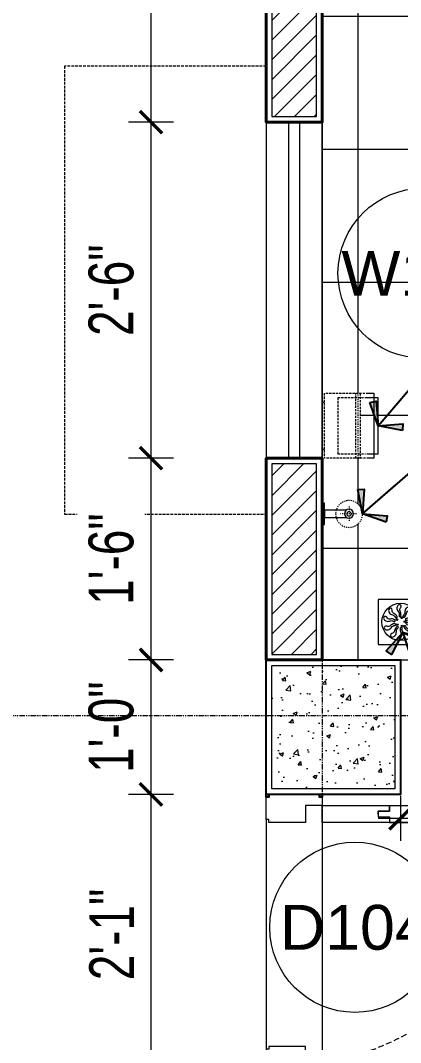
# Model space of a CAD drawing. Header units: inches. Extents: x 985 to 11353, y 526 to 2181.
# Drawn here: x 8367.6 to 8401.6, y 1572.1 to 1663.4 of the extents above; entities that cross this region are included whole.
import ezdxf
from ezdxf.enums import TextEntityAlignment as Align

# ---------------------------------------------------------------- set-up
doc = ezdxf.new("R2010")
doc.units = ezdxf.units.IN
doc.header["$MEASUREMENT"] = 0
for name, pattern in [('CENTER', [2, 1.25, -0.25, 0.25, -0.25]), ('DASH', [0.35, 0.25, -0.1]), ('DASHED', [0.75, 0.5, -0.25]), ('PHANTOMX2', [5, 2.5, -0.5, 0.5, -0.5, 0.5, -0.5])]:
    doc.linetypes.add(name, pattern=pattern)
for name, color, linetype, lineweight in [('COLUMN', 1, 'Continuous', 25), ('Dimension', 22, 'Continuous', 13), ('DOOR', 115, 'Continuous', 15), ('FLOOR TILE', 40, 'Continuous', 15), ('Glass', 5, 'Continuous', 9), ('grid', 9, 'Continuous', 13), ('HACTH', 8, 'Continuous', 9), ('I-DOOR-IDEN-N', 7, 'Continuous', 15), ('I-FURN-CODE', 171, 'Continuous', 15), ('I-WC----N', 7, 'Continuous', 15), ('Plaster Line', 5, 'Continuous', 15), ('Sunshed', 5, 'Continuous', 15), ('wall 05', 3, 'Continuous', 40), ('WINDOW', 140, 'Continuous', 9)]:
    doc.layers.add(name, color=color, linetype=linetype, lineweight=lineweight)
doc.styles.add('Arial', font='arial.ttf')
doc.styles.add('Swiss721', font='swisscl.ttf')
doc.dimstyles.new('DIM08', dxfattribs={"dimtxt": 8, "dimasz": 4, "dimexe": 4, "dimexo": 0, "dimgap": 3, "dimtad": 1, "dimdec": 1, "dimzin": 3, "dimdsep": 46, "dimlunit": 4, "dimtxsty": 'Swiss721', "dimblk": 'ARCHTICK', "dimcen": 0, "dimdle": 4, "dimclrd": 256, "dimclre": 256, "dimclrt": 256, "dimadec": 0, "dimazin": 0, "dimtfac": 1, "dimtdec": 1, "dimtofl": 0, "dimtmove": 0, "dimatfit": 3, "dimldrblk": 'ARCHTICK', "dimfxl": 4, "dimfxlon": 1, "dimtfill": 1, "dimtolj": 1, "dimtzin": 0, "dimlwd": 9, "dimlwe": 9, "dimarcsym": 0})
doc.dimstyles.new('F50', dxfattribs={"dimscale": 50, "dimtxt": 1.6, "dimasz": 1, "dimexe": 1.5, "dimexo": 1, "dimgap": 0.5, "dimtad": 1, "dimdec": 0, "dimzin": 12, "dimdsep": 46, "dimtxsty": 'Arial', "dimblk1": 'ARCHTICK', "dimblk2": 'ARCHTICK', "dimsah": 1, "dimcen": 0, "dimdle": 1.5, "dimclrd": 9, "dimclre": 9, "dimclrt": 2, "dimadec": 0, "dimazin": 3, "dimtfac": 1, "dimtdec": 0, "dimtix": 1, "dimtmove": 2, "dimatfit": 3, "dimldrblk": 'ArrowNote', "dimfxl": 1, "dimtolj": 1, "dimtzin": 0, "dimarcsym": 0})

# ---------------------------------------------------------------- blocks, each defined once
blk = doc.blocks.new('C 12X12')
at = {"layer": 'HACTH'}
h = blk.add_hatch(dxfattribs=at)
h.set_pattern_fill('AR-CONC', color=256, scale=0.5, style=0)
h.set_pattern_definition([(50, (0, 0), (3.586300913003767, -0.3137606749129755), [0.375, -4.125]), (355, (0, 0), (-0.693756668065, 3.760960668500059), [0.3, -3.3]), (100.4514, (0.2988584, -0.0261467), (2.892546908570108, 3.447197710304768), [0.31870095, -3.50571056]), (46.18420000000001, (0, 1), (5.336205243128222, -0.8275950716450904), [0.5625, -6.1875]), (96.6356, (0.444683725, 0.931033465), (4.673313527743517, 4.870589354502209), [0.47805144, -5.258565]), (351.1842, (0, 1), (4.673309725668136, 4.870593004626623), [0.45, -4.95]), (21, (0.5, 0.75), (2.984535260592308, -2.013094453326694), [0.375, -4.125]), (326.0000000000001, (0.5, 0.75), (1.216576659607909, 3.625750225234265), [0.3, -3.3]), (71.4514, (0.748711165, 0.58224197), (4.20111314290745, 1.612652483549762), [0.31870095, -3.50571056]), (37.50000000000001, (0, 0), (0.06079927658645334, 1.664469269156557), [0, -3.26, 0, -3.35, 0, -3.3125]), (7.499999999999999, (0, 0), (1.315347687210743, 1.972058559411801), [0, -1.91, 0, -3.185, 0, -1.2625]), (327.5, (-1.115, 0), (2.669112180862045, -0.112774358671899), [0, -1.25, 0, -3.9, 0, -5.175]), (317.5, (-1.615, 0), (2.915930846711931, 0.5005249116615882), [0, -1.625, 0, -2.59, 0, -3.675])])
h.paths.add_polyline_path([(88278.99999999999, -6819.5), (88278.99999999999, -6808.5), (88267.99999999999, -6808.5), (88267.99999999999, -6819.5)])
at = {"layer": 'COLUMN'}
blk.add_lwpolyline([(88267.49999999999, -6808), (88279.49999999999, -6808), (88279.49999999999, -6820), (88267.49999999999, -6820)], close=True, dxfattribs=at)
at = {"layer": 'Plaster Line'}
blk.add_lwpolyline([(88267.99999999999, -6808.5), (88278.99999999999, -6808.5), (88278.99999999999, -6819.5), (88267.99999999999, -6819.5)], close=True, dxfattribs=at)
blk = doc.blocks.new('A$C755F672F')
at = {"layer": 'Defpoints'}
for points in [[(0.25, 0), (0.25, -0.25), (0, -0.25), (0, 0)], [(5, 0), (5, -0.25), (4.75, -0.25), (4.75, 0)], [(0.25, -24.75), (0.25, -25), (0, -25), (0, -24.75)], [(5, -24.75), (5, -25), (4.75, -25), (4.75, -24.75)]]:
    blk.add_lwpolyline(points, close=True, dxfattribs=at)
at = {"layer": 'DOOR'}
for points in [[(5, -1), (3.5, -1), (3.5, -2.5), (0.25, -2.5), (0.25, -2.25), (0, -2.25), (0, -0.25), (0.25, -0.25), (0.25, 0), (4.75, 0), (4.75, -0.25), (5, -0.2499999999708962), (5, -1)], [(10, -1.749999999970896), (10, -1.999999999970896), (11, -1.999999999970896), (11, -2.499999999970896), (5, -2.499999999970896), (5, -1), (11, -0.9999999999708962), (11, -1.499999999970896), (10, -1.499999999970896), (10, -1.749999999970896), (10, -1.499999999970896), (11, -1.499999999970896), (11, -1), (19, -1), (19, -1.499999999970896), (20, -1.499999999970896), (20, -1.999999999970896), (19, -1.999999999970896), (19, -2.499999999970896), (11, -2.499999999970896), (25, -2.500000000174623), (25, -1), (19, -0.9999999999708962)], [(5, -24), (3.5, -24), (3.5, -22.5), (0.25, -22.5), (0.25, -22.75), (0, -22.75), (0, -24.75), (0.25, -24.75), (0.25, -25), (4.75, -25), (4.75, -24.75), (5, -24.7500000000291), (5, -24)]]:
    blk.add_lwpolyline(points, dxfattribs=at)
at = {"layer": 'DOOR', "linetype": 'DASHED', "lineweight": 0}
blk.add_arc((1.007956088200444, -0.2341451982792933), 24.09880223271724, 279.5351827737238, 354.604878532833, dxfattribs=at)
at = {"layer": 'HACTH', "lineweight": 0, "ltscale": 10}
for p, q in [((5.000000000029104, -1.5), (5, -24)), ((2.91038304567337e-11, -2.25), (0, -22.75))]:
    blk.add_line(p, q, dxfattribs=at)
blk = doc.blocks.new('h')
at = {"layer": 'I-WC----N', "color": 252, "linetype": 'CENTER', "ltscale": 0.2}
for p, q in [((544297.3725312217, -25836.7882816003), (544297.3725312217, -25800.90632244026)), ((544280.5394874534, -25819.8480072173), (544314.2055749901, -25819.8480072173))]:
    blk.add_line(p, q, dxfattribs=at)
at = {"layer": 'I-WC----N'}
blk.add_lwpolyline([(544273.0331409274, -25759.8480072173), (544321.0331409274, -25759.8480072173), (544321.0331409274, -25764.8480072173), (544273.0331409274, -25764.8480072173)], close=True, dxfattribs=at)
blk.add_lwpolyline([(544289.0331409274, -25813.8480072173), (544289.0331409274, -25764.8480072173), (544305.0331409274, -25764.8480072173), (544305.0331409274, -25813.8480072173)], dxfattribs=at)
at = {"layer": 'I-WC----N', "linetype": 'DASH', "ltscale": 5}
blk.add_circle((544297.3725312217, -25819.8480072173), 30, dxfattribs=at)
at = {"layer": 'I-WC----N'}
for centre, radius in [((544297.0331409274, -25819.8480072173), 10), ((544297.3725312217, -25819.8480072173), 5)]:
    blk.add_circle(centre, radius, dxfattribs=at)
blk = doc.blocks.new('typical king$0$5767 PAPER HOLDER')
at = {"color": 0, "linetype": 'CENTER', "lineweight": -2, "ltscale": 0.5}
blk.add_line((80, 97.5), (80, -92.5), dxfattribs=at)
at = {"color": 0, "linetype": 'DASHED', "lineweight": -2, "ltscale": 10, "flags": 128}
for points in [[(96.99689220590517, 72.5), (5, 72.5), (5, -72.5), (99.99999999254942, -72.5)], [(5, 52.5), (0, 52.5), (0, -52.5), (5, -52.5)]]:
    blk.add_lwpolyline(points, dxfattribs=at)
at = {"color": 0, "linetype": 'DASHED', "lineweight": -2, "ltscale": 10}
blk.add_lwpolyline([(75, -72.5), (85, -72.5), (85, 72.5), (75, 72.5)], close=True, dxfattribs=at)
at = {"color": 0, "linetype": 'ByBlock', "lineweight": -2, "flags": 128}
blk.add_lwpolyline([(99.99999999254942, -72.5), (115, -72.5), (115, 72.5), (99.99999998987187, 72.5)], dxfattribs=at)
at = {"color": 0, "linetype": 'DASHED', "lineweight": -2, "ltscale": 10}
blk.add_lwpolyline([(99.999999992433, -62.5), (35, -62.5), (35, 62.5), (96.99689220590517, 62.5)], dxfattribs=at)
at = {"color": 0, "linetype": 'ByBlock', "lineweight": -2}
blk.add_lwpolyline([(99.99999999138527, 62.5), (125, 62.5), (125, -62.5), (99.999999992433, -62.5)], dxfattribs=at)
blk = doc.blocks.new('floor drain 01')
at = {"color": 0}
blk.add_lwpolyline([(-10, -10), (90, -10), (90, 90), (-10, 90)], close=True, dxfattribs=at)
for points in [[(13.58954937255476, 67.51505117848865, 0.191053483995659), (14.79069440408784, 61.03305027249735, 0.1943362673357394), (21.89737514902663, 55.74993930227356, -0.2726064091756643), (28.50698137920699, 49.88544705393724, 1.04073225767722), (32.45272628399835, 51.02199114018003, 0.09134571656797691), (31.83705554960761, 52.57716721325414, 0.1607825822646609), (25.31024571598391, 58.64739925469621, -0.3236584951667658), (21.53147589240689, 66.62494710457395, 0.9107900233739347)], [(34.80643791207694, 77.78381738965982, 0.191053483995659), (31.96816011739429, 71.83375316375168, 0.1943362673357394), (34.61225089913933, 63.38242447105586, -0.2726064091756643), (36.51247260975651, 54.75292151322355, 1.04073225767722), (40.37269114558876, 53.35315432940843, 0.09134571656797691), (40.78871261903259, 54.97320037975442, 0.1607825822646609), (39.07640541647561, 63.72048382583307, -0.3236584951667658), (40.70840138709173, 72.39556078397436, 0.9107900233739347)], [(58.00709064648254, 73.6204495827551, 0.191053483995659), (52.21351567364763, 70.47504433599534, 0.1943362673357394), (49.38506368288654, 62.08361823129235, -0.2726064091756643), (45.8500807666278, 53.98528138783877, 1.04073225767722), (48.15030065688188, 50.58386642200639, 0.09134571656797691), (49.43910827529908, 51.6499799216399, 0.1607825822646609), (53.19534685611143, 59.73314980516443, -0.3236584951667658), (59.614741629528, 65.79217132847407, 0.9107900233739347)], [(2.460555314450176, 46.73647061924567, 0.191053483995659), (7.242326595514896, 42.19843706412939, 0.1943362673357394), (16.09708680634503, 42.10151264068554, -0.2726064091756643), (24.89143262842845, 41.24206781401881, 1.04073225767722), (27.41556345943536, 44.48080195893999, 0.09134571656797691), (26.00336581190641, 45.37708365335129, 0.1607825822646609), (17.15507286542561, 46.45164196996484, -0.3236584951667658), (9.40889888475067, 50.68450857987045, 0.9107900233739347)], [(74.32964679240831, 56.61521275222185, 0.191053483995659), (67.79372336465167, 57.4759043805243, 0.1943362673357394), (60.57310112635605, 52.3496204217372, -0.2726064091756643), (52.95315690759162, 47.87573911450454, 1.04073225767722), (52.81477233575424, 43.7719012737216, 0.09134571656797691), (54.48408539386583, 43.87686310170102, 0.1607825822646609), (62.27411428996129, 48.20842326400452, -0.3236584951667658), (71.02891724996152, 49.337049069145, 0.9107900233739347)], [(5.670353207518929, 23.38478724771994, 0.191053483995659), (12.20627663533378, 22.5240956194466, 0.1943362673357394), (19.42689887357119, 27.65037957820459, -0.2726064091756643), (27.04684309240838, 32.12426088546636, 1.04073225767722), (27.185227664173, 36.2280987262202, 0.09134571656797691), (25.51591460611962, 36.12313689826988, 0.1607825822646609), (17.72588570996595, 31.79157673593727, -0.3236584951667658), (8.971082749965717, 30.6629509307968, 0.9107900233739347)], [(21.99290935347381, 6.379550417215796, 0.191053483995659), (27.78648432630871, 9.524955663975561, 0.1943362673357394), (30.61493631706981, 17.91638176864944, -0.2726064091756643), (34.14991923332855, 26.01471861213213, 1.04073225767722), (31.84969934307446, 29.4161335779354, 0.09134571656797691), (30.56089172465727, 28.350020078331, 0.1607825822646609), (26.80465314384492, 20.26685019477736, -0.3236584951667658), (20.38525837042835, 14.20782867149683, 0.9107900233739347)], [(45.19356208798126, 2.216182610281976, 0.191053483995659), (48.03183988263481, 8.166246836219216, 0.1943362673357394), (45.38774910087523, 16.61757552888594, -0.2726064091756643), (43.48752739027259, 25.24707848674734, 1.04073225767722), (39.62730885444034, 26.64684567053337, 0.09134571656797691), (39.21128738098196, 25.02679962021648, 0.1607825822646609), (40.92359458353894, 16.27951617413783, -0.3236584951667658), (39.29159861293738, 7.604439215967432, 0.9107900233739347)], [(66.41045062744524, 12.48494882145314, 0.191053483995659), (65.20930559591216, 18.96694972744444, 0.1943362673357394), (58.10262485095882, 24.25006069769734, -0.2726064091756643), (51.49301862077846, 30.11455294600455, 1.04073225767722), (47.5472737159871, 28.97800885984907, 0.09134571656797691), (48.16294445040694, 27.42283278677496, 0.1607825822646609), (54.68975428400154, 21.35260074530379, -0.3236584951667658), (58.46852410759311, 13.37505289542605, 0.9107900233739347)], [(77.53944468541886, 33.26352938075433, 0.191053483995659), (72.75767340433958, 37.80156293587061, 0.1943362673357394), (63.90291319350945, 37.89848735934356, -0.2726064091756643), (55.10856737142603, 38.75793218595209, 1.04073225767722), (52.58443654041912, 35.51919804106001, 0.09134571656797691), (53.99663418796263, 34.62291634664871, 0.1607825822646609), (62.84492713444342, 33.54835803006426, -0.3236584951667658), (70.59110111511836, 29.31549142012955, 0.9107900233739347)]]:
    blk.add_lwpolyline(points, format="xyb", close=True, dxfattribs=at)
for centre, radius in [((40, 40), 41.66666666666667), ((31.9206651946879, 45.21610358142061), 1.829220414801966), ((42.46415754262125, 49.29576866497518), 1.829220414801966), ((32.54253894122667, 33.92796063714195), 1.829220414801966), ((43.47037040113355, 31.03116971137933), 1.829220414801966), ((49.60226792027242, 40.52899740517023), 1.829220414801966)]:
    blk.add_circle(centre, radius, dxfattribs=at)
blk = doc.blocks.new('_ArchTick')
at = {"color": 0, "linetype": 'ByBlock', "const_width": 0.15}
blk.add_lwpolyline([(-0.5, -0.5), (0.5, 0.5)], dxfattribs=at)
blk = doc.blocks.new('*D354')
at = {"layer": 'Defpoints', "color": 0, "transparency": 16777216}
for p in [(8389.564620777122, 1702.286268453417), (8379.277450906056, 1654.281128339976), (8389.564620777122, 1654.281128339976)]:
    blk.add_point(p, dxfattribs=at)
at = {"layer": 'Dimension', "lineweight": 9, "transparency": 16777216}
for p, q in [((8379.277450906056, 1704.286268453417), (8379.277450906056, 1652.281128339976)), ((8381.277450906056, 1702.286268453417), (8377.277450906056, 1702.286268453417)), ((8381.277450906056, 1654.281128339976), (8377.277450906056, 1654.281128339976))]:
    blk.add_line(p, q, dxfattribs=at)
at = {"layer": 'Dimension', "lineweight": 9, "transparency": 16777216, "xscale": 2, "yscale": 2, "zscale": 2}
for p, rotation in [((8379.277450906056, 1702.286268453417), 90), ((8379.277450906056, 1654.281128339976), 270)]:
    blk.add_blockref('_ArchTick', p, dxfattribs=dict(at, rotation=rotation))
at = {"layer": 'Dimension', "transparency": 16777216, "insert": (8375.728958114445, 1678.283698396698), "char_height": 4, "attachment_point": 5, "rotation": 90, "style": 'Swiss721', "bg_fill": 3, "box_fill_scale": 1.25, "bg_fill_color": 256, "bg_fill_true_color": 13158600, "bg_fill_transparency": 0}
blk.add_mtext('\\A1;4\'-0"', dxfattribs=at)
blk = doc.blocks.new('*D355')
at = {"layer": 'Defpoints', "color": 0, "transparency": 16777216}
for p in [(8389.564620777122, 1654.281128339976), (8379.277450906056, 1624.281128339976), (8389.564620777122, 1624.281128339976)]:
    blk.add_point(p, dxfattribs=at)
at = {"layer": 'Dimension', "lineweight": 9, "transparency": 16777216}
for p, q in [((8379.277450906056, 1656.281128339976), (8379.277450906056, 1622.281128339976)), ((8381.277450906056, 1654.281128339976), (8377.277450906056, 1654.281128339976)), ((8381.277450906056, 1624.281128339976), (8377.277450906056, 1624.281128339976))]:
    blk.add_line(p, q, dxfattribs=at)
at = {"layer": 'Dimension', "lineweight": 9, "transparency": 16777216, "xscale": 2, "yscale": 2, "zscale": 2}
for p, rotation in [((8379.277450906056, 1654.281128339976), 90), ((8379.277450906056, 1624.281128339976), 270)]:
    blk.add_blockref('_ArchTick', p, dxfattribs=dict(at, rotation=rotation))
at = {"layer": 'Dimension', "transparency": 16777216, "insert": (8375.728958114445, 1639.281128339978), "char_height": 4, "attachment_point": 5, "rotation": 90, "style": 'Swiss721', "bg_fill": 3, "box_fill_scale": 1.25, "bg_fill_color": 256, "bg_fill_true_color": 13158600, "bg_fill_transparency": 0}
blk.add_mtext('\\A1;2\'-6"', dxfattribs=at)
blk = doc.blocks.new('*D356')
at = {"layer": 'Defpoints', "color": 0, "transparency": 16777216}
for p in [(8389.564620777122, 1624.281128339976), (8379.277450906056, 1606.275988226507), (8389.56462077718, 1606.275988226507)]:
    blk.add_point(p, dxfattribs=at)
at = {"layer": 'Dimension', "lineweight": 9, "transparency": 16777216}
for p, q in [((8379.277450906056, 1626.281128339976), (8379.277450906056, 1604.275988226507)), ((8381.277450906056, 1624.281128339976), (8377.277450906056, 1624.281128339976)), ((8381.277450906056, 1606.275988226507), (8377.277450906056, 1606.275988226507))]:
    blk.add_line(p, q, dxfattribs=at)
at = {"layer": 'Dimension', "lineweight": 9, "transparency": 16777216, "xscale": 2, "yscale": 2, "zscale": 2}
for p, rotation in [((8379.277450906056, 1624.281128339976), 90), ((8379.277450906056, 1606.275988226507), 270)]:
    blk.add_blockref('_ArchTick', p, dxfattribs=dict(at, rotation=rotation))
at = {"layer": 'Dimension', "transparency": 16777216, "insert": (8375.728958114445, 1615.278558283243), "char_height": 4, "attachment_point": 5, "rotation": 90, "style": 'Swiss721', "bg_fill": 3, "box_fill_scale": 1.25, "bg_fill_color": 256, "bg_fill_true_color": 13158600, "bg_fill_transparency": 0}
blk.add_mtext('\\A1;1\'-6"', dxfattribs=at)
blk = doc.blocks.new('*D357')
at = {"layer": 'Defpoints', "color": 0, "transparency": 16777216}
for p in [(8389.56462077718, 1606.275988226507), (8379.277450906056, 1594.275988226507), (8389.56462077718, 1594.275988226507)]:
    blk.add_point(p, dxfattribs=at)
at = {"layer": 'Dimension', "lineweight": 9, "transparency": 16777216}
for p, q in [((8379.277450906056, 1608.275988226507), (8379.277450906056, 1592.275988226507)), ((8381.277450906056, 1606.275988226507), (8377.277450906056, 1606.275988226507)), ((8381.277450906056, 1594.275988226507), (8377.277450906056, 1594.275988226507))]:
    blk.add_line(p, q, dxfattribs=at)
at = {"layer": 'Dimension', "lineweight": 9, "transparency": 16777216, "xscale": 2, "yscale": 2, "zscale": 2}
for p, rotation in [((8379.277450906056, 1606.275988226507), 90), ((8379.277450906056, 1594.275988226507), 270)]:
    blk.add_blockref('_ArchTick', p, dxfattribs=dict(at, rotation=rotation))
at = {"layer": 'Dimension', "transparency": 16777216, "insert": (8375.728958114445, 1600.275988226508), "char_height": 4, "attachment_point": 5, "rotation": 90, "style": 'Swiss721', "bg_fill": 3, "box_fill_scale": 1.25, "bg_fill_color": 256, "bg_fill_true_color": 13158600, "bg_fill_transparency": 0}
blk.add_mtext('\\A1;1\'-0"', dxfattribs=at)
blk = doc.blocks.new('*D358')
at = {"layer": 'Defpoints', "color": 0, "transparency": 16777216}
for p in [(8389.56462077718, 1594.275988226507), (8379.277450906056, 1569.275988226507), (8389.56462077718, 1569.275988226507)]:
    blk.add_point(p, dxfattribs=at)
at = {"layer": 'Dimension', "lineweight": 9, "transparency": 16777216}
for p, q in [((8379.277450906056, 1596.275988226507), (8379.277450906056, 1567.275988226507)), ((8381.277450906056, 1594.275988226507), (8377.277450906056, 1594.275988226507)), ((8381.277450906056, 1569.275988226507), (8377.277450906056, 1569.275988226507))]:
    blk.add_line(p, q, dxfattribs=at)
at = {"layer": 'Dimension', "lineweight": 9, "transparency": 16777216, "xscale": 2, "yscale": 2, "zscale": 2}
for p, rotation in [((8379.277450906056, 1594.275988226507), 90), ((8379.277450906056, 1569.275988226507), 270)]:
    blk.add_blockref('_ArchTick', p, dxfattribs=dict(at, rotation=rotation))
at = {"layer": 'Dimension', "transparency": 16777216, "insert": (8375.76958721012, 1581.775988226508), "char_height": 4, "attachment_point": 5, "rotation": 90, "style": 'Swiss721', "bg_fill": 3, "box_fill_scale": 1.25, "bg_fill_color": 256, "bg_fill_true_color": 13158600, "bg_fill_transparency": 0}
blk.add_mtext('\\A1;2\'-1"', dxfattribs=at)
blk = doc.blocks.new('*D401')
at = {"layer": 'Defpoints', "color": 0, "transparency": 16777216}
for p in [(8401.56462077718, 1601.275988226419), (8450.56462077718, 1601.275988226448), (8450.56462077718, 1592.143041874993)]:
    blk.add_point(p, dxfattribs=at)
at = {"layer": 'Dimension', "lineweight": 9, "transparency": 16777216}
for p, q in [((8401.56462077718, 1594.143041874993), (8401.56462077718, 1590.143041874993)), ((8450.56462077718, 1594.143041874993), (8450.56462077718, 1590.143041874993)), ((8399.56462077718, 1592.143041874993), (8452.56462077718, 1592.143041874993))]:
    blk.add_line(p, q, dxfattribs=at)
at = {"layer": 'Dimension', "lineweight": 9, "transparency": 16777216, "xscale": 2, "yscale": 2, "zscale": 2, "rotation": 180}
blk.add_blockref('_ArchTick', (8401.56462077718, 1592.143041874993), dxfattribs=at)
at = {"layer": 'Dimension', "lineweight": 9, "transparency": 16777216, "xscale": 2, "yscale": 2, "zscale": 2}
blk.add_blockref('_ArchTick', (8450.56462077718, 1592.143041874993), dxfattribs=at)
at = {"layer": 'Dimension', "transparency": 16777216, "insert": (8426.06462077718, 1595.643041874993), "char_height": 4, "attachment_point": 5, "style": 'Swiss721', "bg_fill": 3, "box_fill_scale": 1.25, "bg_fill_color": 256, "bg_fill_true_color": 13158600, "bg_fill_transparency": 0}
blk.add_mtext('\\A1;4\'-1"', dxfattribs=at)
blk = doc.blocks.new('wall&door')
at = {"color": 0, "linetype": 'ByBlock', "lineweight": -2}
blk.add_circle((0, 0), 3.038638923750113, dxfattribs=at)
at = {"color": 0, "linetype": 'ByBlock', "lineweight": -2, "ltscale": 25.4, "style": 'Arial'}
blk.add_attdef('PT1', text='', height=1.6, dxfattribs=at).set_placement((0, 0), align=Align.MIDDLE_CENTER)
blk = doc.blocks.new('ArrowNote')
at = {"linetype": 'ByBlock', "lineweight": -2}
h = blk.add_hatch(color=0, dxfattribs=at)
h.paths.add_polyline_path([(-0.5556250000008731, -0.9623707299615489), (-0.7857724105924717, -0.7857724105997477), (0, 0)])
h.paths.add_polyline_path([(-0.5556250000008731, 0.9623707299615489), (0, 0), (-0.7857724105924717, 0.7857724105997477)])
at = {"color": 0, "linetype": 'ByBlock', "lineweight": -2}
for points in [[(-0.5556250000008731, 0.9623707299615489), (0, 0), (-0.7857724105924717, 0.7857724105997477)], [(-0.5556250000008731, -0.9623707299615489), (-0.7857724105924717, -0.7857724105997477), (0, 0)]]:
    blk.add_lwpolyline(points, close=True, dxfattribs=at)
blk.add_lwpolyline([(0, 0), (-2.000452689640952, 0)], dxfattribs=at)

msp = doc.modelspace()

# ---------------------------------------------------------------- hatches: boundary and pattern name
at = {"layer": 'FLOOR TILE'}
h = msp.add_hatch(dxfattribs=at)
h.set_pattern_fill('ANSI37', color=256, scale=95, angle=45, style=0)
h.set_pattern_definition([(90, (-133306.594045538, -169930.0044140181), (-11.875, 2.664535259100376e-15), []), (180, (-133306.594045538, -169930.0044140181), (-2.664535259100376e-15, -11.875), [])])
edge = h.paths.add_edge_path()
edge.add_line((8443.313233984316, 1688.74090794382), (8443.313233984316, 1702.286268453446))
edge.add_line((8443.313233984316, 1702.286268453446), (8394.564620777152, 1702.286268453417))
edge.add_line((8394.564620777152, 1702.286268453417), (8394.564620777122, 1629.27525629279))
edge.add_line((8394.564620777122, 1629.27525629279), (8394.764620777018, 1629.27525629279))
edge.add_line((8394.764620777018, 1629.27525629279), (8394.764620777018, 1630.075256292371))
edge.add_line((8394.764620777018, 1630.075256292371), (8398.564620774736, 1630.075256292371))
edge.add_line((8398.564620774736, 1630.075256292371), (8399.164620774713, 1630.075256292371))
edge.add_line((8399.164620774713, 1630.075256292371), (8399.164620774713, 1629.67525629261))
edge.add_line((8399.164620774713, 1629.67525629261), (8399.564620774503, 1629.67525629261))
edge.add_line((8399.564620774503, 1629.67525629261), (8399.564620774503, 1624.6752562952))
edge.add_line((8399.564620774503, 1624.6752562952), (8399.164620774713, 1624.6752562952))
edge.add_line((8399.164620774713, 1624.6752562952), (8399.164620774742, 1629.67525629261))
edge.add_line((8399.164620774742, 1629.67525629261), (8398.564620774736, 1629.675256292581))
edge.add_line((8398.564620774736, 1629.675256292581), (8397.964620775341, 1629.675256292581))
edge.add_line((8397.964620775341, 1629.675256292581), (8397.96462077537, 1624.275256295409))
edge.add_line((8397.96462077537, 1624.275256295409), (8397.56462077555, 1624.275256295409))
edge.add_line((8397.56462077555, 1624.275256295409), (8394.764620776989, 1624.275256295409))
edge.add_line((8394.764620776989, 1624.275256295409), (8394.76462077696, 1625.075256294961))
edge.add_line((8394.76462077696, 1625.075256294961), (8394.564620777152, 1625.075256294961))
edge.add_line((8394.564620777152, 1625.075256294961), (8394.564620777122, 1620.284539773083))
edge.add_line((8394.564620777122, 1620.284539773083), (8394.764620777018, 1620.284539773083))
edge.add_line((8394.764620777018, 1620.284539773083), (8394.764620777018, 1619.644539773418))
edge.add_line((8394.764620777018, 1619.644539773418), (8395.811916429639, 1619.644539773418))
edge.add_ellipse((8396.964620775865, 1619.310964161833), major_axis=(-0.8485281369836075, 0.8485281369836075), ratio=0.9999999999899405, start_angle=-300.2054580142694, end_angle=28.860337575876315, ccw=False)
edge.add_line((8395.804403514807, 1619.004539773753), (8394.764620777018, 1619.004539773753))
edge.add_line((8394.764620777018, 1619.004539773753), (8394.764620776989, 1618.364539774059))
edge.add_line((8394.764620776989, 1618.364539774059), (8394.564620777152, 1618.364539774059))
edge.add_line((8394.564620777152, 1618.364539774059), (8394.564620777122, 1606.275988226477))
edge.add_line((8394.564620777122, 1606.275988226477), (8405.983370769218, 1606.275988226507))
edge.add_line((8405.983370769218, 1606.275988226507), (8405.759048468988, 1608.28304852823))
edge.add_line((8405.759048468988, 1608.28304852823), (8405.759048468988, 1610.36504283016))
edge.add_line((8405.759048468988, 1610.36504283016), (8405.790735645309, 1610.651578739676))
edge.add_ellipse((8478.690353003216, 1609.096077724925), major_axis=(51.55954709395026, 51.55954709395023), ratio=0.9999999999975177, start_angle=117.75225992698489, end_angle=133.7776319831942, ccw=False)
edge.add_ellipse((8415.302076495429, 1628.775919491525), major_axis=(4.626777249109558, 4.626777249109557), ratio=0.9999999999987471, start_angle=65.45239080634212, end_angle=117.75225992687041, ccw=False)
edge.add_ellipse((8414.814620777413, 1630.082988964813), major_axis=(3.640358553779853, 3.640358553779853), ratio=1, start_angle=24.547609193616722, end_angle=65.45239080638328, ccw=False)
edge.add_ellipse((8414.327165059398, 1628.775919491525), major_axis=(-4.626777249109558, 4.62677724910956), ratio=0.9999999999987466, start_angle=242.2477400731296, end_angle=294.5476091936579, ccw=False)
edge.add_ellipse((8350.938888551611, 1609.096077724925), major_axis=(-51.55954709395021, 51.55954709395021), ratio=0.999999999997518, start_angle=226.391808766432, end_angle=242.2477400730151, ccw=False)
edge.add_ellipse((8405.364620768612, 1609.322863529303), major_axis=(13.10510513414004, 13.10510513414004), ratio=0.999999999998578, start_angle=305.53767800060155, end_angle=319.77970571037076, ccw=False)
edge.add_line((8423.64587106195, 1606.275988226507), (8475.56462077718, 1606.275988226536))
edge.add_line((8475.56462077718, 1606.275988226536), (8475.56462077718, 1688.74090794379))
edge.add_line((8475.56462077718, 1688.74090794379), (8443.313233984316, 1688.74090794382))
h.paths.add_polyline_path([(8403.564620777966, 1611.669023638661), (8403.564620777966, 1607.669023637876), (8399.564620777152, 1607.669023637876), (8399.564620777152, 1611.669023638661)], flags=16)
edge = h.paths.add_edge_path(flags=0)
edge.add_ellipse((8401.564620777559, 1609.669023638254), major_axis=(1.178511302232946, 1.178511302232945), ratio=0.9999999999740826, start_angle=0, end_angle=360)
edge = h.paths.add_edge_path(flags=0)
edge.add_ellipse((8402.3024061833, 1610.854267211148), major_axis=(0.1135127853456197, 0.1135127853456197), ratio=0.9999999986198201, start_angle=241.95127998485322, end_angle=411.2590612438749, ccw=False)
edge.add_ellipse((8402.388416164964, 1610.401968455071), major_axis=(-0.2130538582573015, 0.2130538582573015), ratio=0.9999999998944196, start_angle=-37.52345596046752, end_angle=34.21500265849699)
edge.add_ellipse((8401.527567058862, 1610.524269088038), major_axis=(0.4021322995389966, 0.4021322995389965), ratio=0.9999999998170985, start_angle=271.80778578346855, end_angle=308.3437498539221, ccw=False)
edge.add_ellipse((8401.841911684607, 1610.158569401259), major_axis=(-0.05811630578356544, 0.05811630578356546), ratio=0.9999999977774998, start_angle=-13.218227317643482, end_angle=171.3555752810563, ccw=False)
edge.add_ellipse((8401.5943295825, 1610.510438548006), major_axis=(0.2462339064487564, 0.2462339064487564), ratio=0.999999999910939, start_angle=260.9210349698448, end_angle=321.9157267855082)
edge.add_ellipse((8402.41208406436, 1610.58014938059), major_axis=(-0.3343748842063828, 0.3343748842063828), ratio=0.9999999999872846, start_angle=4.377727146752818, end_angle=48.3680009190428, ccw=False)
edge.add_ellipse((8402.327658299591, 1610.658758725605), major_axis=(0.2528949968329622, 0.2528949968329621), ratio=0.9999999999256943, start_angle=51.86566995633183, end_angle=95.13052163798761, ccw=False)
edge = h.paths.add_edge_path(flags=0)
edge.add_ellipse((8402.85817040154, 1610.194246450335), major_axis=(0.1135127852815104, 0.1135127852815103), ratio=0.9999999997669539, start_angle=205.9512799576996, end_angle=375.2590612072812, ccw=False)
edge.add_ellipse((8402.661899399945, 1609.777773671359), major_axis=(-0.2130538582562691, 0.2130538582562691), ratio=0.9999999999281722, start_angle=-73.52345595793379, end_angle=-1.784997344396101)
edge.add_ellipse((8402.037344351907, 1610.382711370866), major_axis=(0.4021322994598476, 0.4021322994598474), ratio=0.9999999999886061, start_angle=235.80778578396712, end_angle=272.34374986022533, ccw=False)
edge.add_ellipse((8402.076701613581, 1609.902086974279), major_axis=(0.058116305764961, 0.05811630576496098), ratio=0.9999999985557848, start_angle=40.781772767446284, end_angle=225.355575336414, ccw=False)
edge.add_ellipse((8402.083226980672, 1610.33228020217), major_axis=(0.2462339064486149, 0.2462339064486148), ratio=0.9999999998959431, start_angle=224.9210349678573, end_angle=285.9157267840937)
edge.add_ellipse((8402.785779253029, 1609.908013425954), major_axis=(-0.3343748842120368, 0.3343748842120368), ratio=0.9999999999337447, start_angle=-31.62227285492861, end_angle=12.368000916831477, ccw=False)
edge.add_ellipse((8402.76368278824, 1610.02123394147), major_axis=(0.2528949967997424, 0.2528949967997423), ratio=0.9999999999816774, start_angle=15.865669948498578, end_angle=59.13052163732061, ccw=False)
edge = h.paths.add_edge_path(flags=0)
edge.add_ellipse((8401.46483301648, 1611.061565212073), major_axis=(-0.1135127852648086, 0.1135127852648087), ratio=0.9999999999367643, start_angle=187.9512799506285, end_angle=357.25906120463753, ccw=False)
edge.add_ellipse((8401.80027109181, 1610.746203230619), major_axis=(-0.2130538582668879, 0.2130538582668879), ratio=0.9999999999954652, start_angle=-1.523455957093932, end_angle=70.21500265707132)
edge.add_ellipse((8401.031943026961, 1610.339152112091), major_axis=(-0.4021322995349382, 0.4021322995349383), ratio=0.9999999998703608, start_angle=217.8077857881697, end_angle=254.34374986010022, ccw=False)
edge.add_ellipse((8401.501206053947, 1610.228061985819), major_axis=(-0.05811630576282961, 0.05811630576282963), ratio=0.9999999986147124, start_angle=22.781772760454317, end_angle=207.3555753275223, ccw=False)
edge.add_ellipse((8401.094084430633, 1610.367204996973), major_axis=(-0.2462339064347162, 0.2462339064347162), ratio=0.9999999999871065, start_angle=206.921034966661, end_angle=267.9157267873623)
edge.add_ellipse((8401.714686704365, 1610.904266269657), major_axis=(0.3343748841958781, 0.334374884195878), ratio=0.9999999999982376, start_angle=130.3777271455366, end_angle=174.3680009190337, ccw=False)
edge.add_ellipse((8401.6001794122, 1610.918238346244), major_axis=(-0.2528949968112146, 0.2528949968112147), ratio=0.999999999869072, start_angle=-2.1343300493480797, end_angle=41.130521640300174, ccw=False)
edge = h.paths.add_edge_path(flags=0)
edge.add_ellipse((8402.91984262955, 1609.333608426981), major_axis=(0.1135127852636322, 0.1135127852636322), ratio=0.9999999999140404, start_angle=169.9512799495575, end_angle=339.2590612089813, ccw=False)
edge.add_ellipse((8402.516259496277, 1609.112040071295), major_axis=(-0.2130538582653282, 0.2130538582653283), ratio=0.9999999999339846, start_angle=250.4765440422835, end_angle=322.2150026578958)
edge.add_ellipse((8402.366557306816, 1609.968549197202), major_axis=(0.4021322994377682, 0.4021322994377682), ratio=0.9999999999506837, start_angle=199.8077857855828, end_angle=236.3437498598205, ccw=False)
edge.add_ellipse((8402.11589406815, 1609.55658227448), major_axis=(0.05811630573110273, 0.05811630573110273), ratio=0.9999999997322206, start_angle=4.781772724700772, end_angle=189.3555753030537, ccw=False)
edge.add_ellipse((8401.948711494451, 1609.690183534474), major_axis=(-0.05173816638999575, 0.05173816638999576), ratio=0.9999999999139412, start_angle=0, end_angle=360)
edge.add_ellipse((8402.11589406815, 1609.55658227448), major_axis=(0.05811630573110273, 0.05811630573110273), ratio=0.9999999997322206, start_angle=4.781772724700772, end_angle=189.3555753030537, ccw=False)
edge.add_ellipse((8402.374034436014, 1609.900780392153), major_axis=(0.2462339064234886, 0.2462339064234886), ratio=0.9999999999802471, start_angle=188.9210349643361, end_angle=249.9157267850347)
edge.add_ellipse((8402.693033409685, 1609.144591495407), major_axis=(0.33437488423536, 0.3343748842353599), ratio=0.9999999999528848, start_angle=22.37772714506218, end_angle=66.36800091803792, ccw=False)
edge.add_ellipse((8402.741706343457, 1609.249176792667), major_axis=(0.2528949968121578, 0.2528949968121578), ratio=0.9999999997170251, start_angle=339.86566994939324, end_angle=383.13052164488647, ccw=False)
edge = h.paths.add_edge_path(flags=0)
edge.add_ellipse((8400.665375382729, 1610.736959662533), major_axis=(0.113512785277742, 0.113512785277742), ratio=0.9999999997813336, start_angle=313.95127993610595, end_angle=483.259061200894, ccw=False)
edge.add_ellipse((8401.122115608045, 1610.678992013896), major_axis=(0.2130538582617368, 0.2130538582617368), ratio=0.9999999998575572, start_angle=124.4765440429392, end_angle=196.2150026569372)
edge.add_ellipse((8400.73978379075, 1609.898068836), major_axis=(-0.4021322995085851, 0.4021322995085851), ratio=0.9999999998434026, start_angle=253.8077857868382, end_angle=290.34374985804493, ccw=False)
edge.add_ellipse((8401.1847226923, 1610.084020922613), major_axis=(-0.05811630574350919, 0.05811630574350919), ratio=0.9999999994293768, start_angle=58.78177272599538, end_angle=243.35557531426008, ccw=False)
edge.add_ellipse((8401.241447385286, 1609.87766778156), major_axis=(-0.05173816638999575, 0.05173816638999576), ratio=0.9999999999139412, start_angle=0, end_angle=360)
edge.add_ellipse((8401.1847226923, 1610.084020922613), major_axis=(-0.05811630574350919, 0.05811630574350919), ratio=0.9999999994293768, start_angle=58.78177272599538, end_angle=243.35557531426008, ccw=False)
edge.add_ellipse((8400.773568170322, 1609.957289897238), major_axis=(-0.2462339064318581, 0.2462339064318581), ratio=0.9999999999597776, start_angle=242.9210349670518, end_angle=303.9157267825867)
edge.add_ellipse((8400.959969260877, 1610.756562457898), major_axis=(-0.334374884214346, 0.334374884214346), ratio=0.9999999999795793, start_angle=76.37772714553898, end_angle=120.3680009189969, ccw=False)
edge.add_ellipse((8400.85911833498, 1610.700560407696), major_axis=(-0.2528949968403841, 0.2528949968403842), ratio=0.9999999999484382, start_angle=33.8656699551085, end_angle=77.13052163719112, ccw=False)
edge = h.paths.add_edge_path(flags=0)
edge.add_ellipse((8401.663187079279, 1610.040854384931), major_axis=(-0.05173816638999575, 0.05173816638999576), ratio=0.9999999999139412, start_angle=0, end_angle=360)
edge = h.paths.add_edge_path(flags=0)
edge.add_ellipse((8402.355673384796, 1609.38075737927), major_axis=(-0.2462339064318581, 0.2462339064318581), ratio=0.9999999999597776, start_angle=62.9210349670518, end_angle=123.9157267825867)
edge.add_ellipse((8402.16927229424, 1608.58148481861), major_axis=(-0.334374884214346, 0.334374884214346), ratio=0.9999999999795793, start_angle=256.3777271455391, end_angle=300.3680009189969, ccw=False)
edge.add_ellipse((8402.270123220138, 1608.637486868812), major_axis=(-0.2528949968553727, 0.2528949968553727), ratio=0.9999999999093474, start_angle=213.8656699561448, end_angle=257.1305216376773, ccw=False)
edge.add_ellipse((8402.46386617239, 1608.601087613975), major_axis=(0.113512785277742, 0.113512785277742), ratio=0.9999999997813336, start_angle=133.9512799361059, end_angle=303.25906120089405, ccw=False)
edge.add_ellipse((8402.007125947073, 1608.659055262612), major_axis=(0.2130538582617368, 0.2130538582617368), ratio=0.9999999998575572, start_angle=304.4765440429392, end_angle=376.2150026569372)
edge.add_ellipse((8402.389457764368, 1609.439978440508), major_axis=(-0.4021322995085851, 0.4021322995085851), ratio=0.9999999998434026, start_angle=73.80778578683822, end_angle=110.3437498580449, ccw=False)
edge.add_ellipse((8401.944518862818, 1609.254026353895), major_axis=(-0.05811630574350919, 0.05811630574350919), ratio=0.9999999994293768, start_angle=238.7817727259955, end_angle=423.35557531426014, ccw=False)
edge = h.paths.add_edge_path(flags=0)
edge.add_ellipse((8401.013347486967, 1609.781465002028), major_axis=(0.05811630573110273, 0.05811630573110273), ratio=0.9999999997322206, start_angle=184.7817727247008, end_angle=369.35557530305374, ccw=False)
edge.add_ellipse((8400.755207119104, 1609.437266884355), major_axis=(0.2462339064234886, 0.2462339064234886), ratio=0.9999999999802471, start_angle=8.921034964336098, end_angle=69.91572678503465)
edge.add_ellipse((8400.436208145404, 1610.193455781101), major_axis=(-0.3343748842305342, 0.3343748842305343), ratio=0.9999999999807505, start_angle=112.3777271469786, end_angle=156.3680009199254, ccw=False)
edge.add_ellipse((8400.387535211661, 1610.088870483841), major_axis=(0.2528949968129167, 0.2528949968129166), ratio=0.9999999999826582, start_angle=159.8656699523514, end_angle=203.1305216393884, ccw=False)
edge.add_ellipse((8400.209398925568, 1610.004438849527), major_axis=(-0.1135127852898682, 0.1135127852898682), ratio=0.9999999996239319, start_angle=259.9512799541057, end_angle=429.2590612134808, ccw=False)
edge.add_ellipse((8400.612982058841, 1610.226007205213), major_axis=(-0.2130538582611272, 0.2130538582611272), ratio=0.9999999999557536, start_angle=70.47654404189052, end_angle=142.2150026530092)
edge.add_ellipse((8400.762684248302, 1609.369498079305), major_axis=(0.4021322994423012, 0.4021322994423011), ratio=0.9999999999793606, start_angle=19.80778578505891, end_angle=56.34374986193728, ccw=False)
edge = h.paths.add_edge_path(flags=0)
edge.add_ellipse((8401.703435593636, 1609.310270426632), major_axis=(0.05173816641884157, 0.05173816641884157), ratio=0.9999999987988724, start_angle=0, end_angle=360)
edge.add_ellipse((8401.628035501171, 1609.109985290689), major_axis=(-0.05811630576282961, 0.05811630576282963), ratio=0.9999999986147124, start_angle=202.7817727604543, end_angle=387.3555753275224, ccw=False)
edge.add_ellipse((8402.035157124485, 1608.970842279535), major_axis=(-0.2462339064347162, 0.2462339064347162), ratio=0.9999999999871065, start_angle=26.92103496666097, end_angle=87.91572678736229)
edge.add_ellipse((8401.414554850753, 1608.433781006851), major_axis=(0.3343748841958781, 0.334374884195878), ratio=0.9999999999982376, start_angle=310.3777271455365, end_angle=354.3680009190337, ccw=False)
edge.add_ellipse((8401.529062142918, 1608.419808930264), major_axis=(-0.2528949968112146, 0.2528949968112147), ratio=0.999999999869072, start_angle=177.8656699506519, end_angle=221.1305216403001, ccw=False)
edge.add_ellipse((8401.664408538638, 1608.276482064435), major_axis=(-0.1135127852648086, 0.1135127852648087), ratio=0.9999999999367643, start_angle=7.951279950628475, end_angle=177.2590612046375, ccw=False)
edge.add_ellipse((8401.328970463308, 1608.591844045889), major_axis=(-0.2130538582668879, 0.2130538582668879), ratio=0.9999999999954652, start_angle=178.476544042906, end_angle=250.2150026570713)
edge.add_ellipse((8402.097298528157, 1608.998895164417), major_axis=(-0.4021322995349382, 0.4021322995349383), ratio=0.9999999998703608, start_angle=37.807785788169724, end_angle=74.34374986010022, ccw=False)
edge.add_ellipse((8401.628035501171, 1609.109985290689), major_axis=(-0.05811630576282961, 0.05811630576282963), ratio=0.9999999986147124, start_angle=202.7817727604543, end_angle=387.3555753275224, ccw=False)
edge = h.paths.add_edge_path(flags=0)
edge.add_ellipse((8401.266322335143, 1609.426142063702), major_axis=(-0.05173816638999575, 0.05173816638999576), ratio=0.9999999999139412, start_angle=0, end_angle=360)
edge = h.paths.add_edge_path(flags=0)
edge.add_ellipse((8401.052539941536, 1609.435960302229), major_axis=(0.058116305764961, 0.05811630576496098), ratio=0.9999999985557848, start_angle=220.7817727674463, end_angle=405.355575336414, ccw=False)
edge.add_ellipse((8401.046014574446, 1609.005767074338), major_axis=(0.2462339064486149, 0.2462339064486148), ratio=0.9999999998959431, start_angle=44.92103496785728, end_angle=105.9157267840937)
edge.add_ellipse((8400.34346230209, 1609.430033850525), major_axis=(-0.3343748841976181, 0.3343748841976181), ratio=0.999999999945657, start_angle=148.377727146192, end_angle=192.3680009196585, ccw=False)
edge.add_ellipse((8400.365558766878, 1609.316813335038), major_axis=(0.2528949968369159, 0.2528949968369159), ratio=0.9999999999492036, start_angle=195.8656699512578, end_angle=239.13052163814, ccw=False)
edge.add_ellipse((8400.271071153578, 1609.143800826144), major_axis=(-0.1135127852908098, 0.1135127852908098), ratio=0.9999999996895415, start_angle=-64.04872005116329, end_angle=105.25906119937449, ccw=False)
edge.add_ellipse((8400.467342155172, 1609.560273605149), major_axis=(-0.2130538582562691, 0.2130538582562691), ratio=0.9999999999281722, start_angle=106.4765440420662, end_angle=178.2150026556039)
edge.add_ellipse((8401.09189720321, 1608.955335905642), major_axis=(0.4021322994598476, 0.4021322994598474), ratio=0.9999999999886061, start_angle=55.80778578396712, end_angle=92.34374986022527, ccw=False)
at = {"layer": 'HACTH'}
h = msp.add_hatch(dxfattribs=at)
h.set_pattern_fill('ANSI31', color=256, scale=10, style=0)
h.set_pattern_definition([(45, (-114667.1368934338, -169903.128502345), (-0.8838834764831843, 0.8838834764831844), [])])
h.paths.add_polyline_path([(8399.064620777122, 1714.786268453417), (8399.064620777122, 1725.786268453475), (8390.064620777152, 1725.786268453475), (8390.06462077718, 1714.786268453417)])
h.paths.add_polyline_path([(8394.064620777122, 1701.786268453417), (8390.064620777122, 1701.786268453417), (8390.064620777122, 1654.781128339976), (8394.064620777122, 1654.781128339976)])
h.paths.add_polyline_path([(8390.064620777122, 1606.775988226507), (8394.064620777152, 1606.775988226507), (8394.064620777152, 1623.781128339976), (8390.064620777122, 1623.781128339976)])

# ---------------------------------------------------------------- linework, layer by layer
at = {"layer": 'FLOOR TILE'}
msp.add_lwpolyline([(8394.564620777152, 1606.275988226507), (8475.56462077718, 1606.275988226507), (8475.56462077718, 1702.286268453446), (8394.564620777152, 1702.286268453446)], close=True, dxfattribs=at)
at = {"layer": 'Glass', "ltscale": 10}
msp.add_lwpolyline([(8391.564620777122, 1624.281128339976), (8392.564620777122, 1624.281128339976), (8392.564620777122, 1654.281128339976), (8391.564620777122, 1654.281128339976)], close=True, dxfattribs=at)
at = {"layer": 'grid', "linetype": 'PHANTOMX2', "ltscale": 0.2}
msp.add_line((8394.564620777152, 1897.98979022227), (8394.564620777152, 1391.539526509773), dxfattribs=at)
at = {"layer": 'Plaster Line'}
for points in [[(8394.064620777122, 1701.786268453417), (8390.064620777122, 1701.786268453417), (8390.064620777122, 1654.781128339976), (8394.064620777122, 1654.781128339976)], [(8394.064620777152, 1623.781128339976), (8390.064620777122, 1623.781128339976), (8390.064620777122, 1606.775988226507), (8394.064620777152, 1606.775988226507)]]:
    msp.add_lwpolyline(points, close=True, dxfattribs=at)
at = {"layer": 'Sunshed', "linetype": 'DASH'}
msp.add_lwpolyline([(8389.564620777122, 1659.281128339976), (8371.564620777122, 1659.281128339976), (8371.564620777122, 1619.281128339976), (8389.564620777122, 1619.281128339976)], dxfattribs=at)
at = {"layer": 'wall 05'}
for points in [[(8394.564620777122, 1702.286268453417), (8389.564620777122, 1702.286268453417), (8389.564620777122, 1654.281128339976), (8394.564620777122, 1654.281128339976)], [(8394.564620777152, 1624.281128339976), (8389.564620777122, 1624.281128339976), (8389.564620777122, 1606.275988226507), (8394.564620777152, 1606.275988226507)]]:
    msp.add_lwpolyline(points, close=True, dxfattribs=at)
at = {"layer": 'WINDOW', "ltscale": 10}
msp.add_lwpolyline([(8389.564620777122, 1624.281128339976), (8394.564620777122, 1624.281128339976), (8394.564620777122, 1654.281128339976), (8389.564620777122, 1654.281128339976)], close=True, dxfattribs=at)

# ---------------------------------------------------------------- block references
at = {"layer": 'HACTH'}
for name, p in [('C 12X12', (-79877.93537922282, 8414.275988226507)), ('A$C755F672F', (8389.56462077718, 1594.275988226507))]:
    msp.add_blockref(name, p, dxfattribs=at)
at = {"layer": 'I-DOOR-IDEN-N'}
ref = msp.add_blockref('wall&door', (8403.57301732959, 1640.790637807904), dxfattribs=dict(at, xscale=2.5, yscale=2.5, zscale=2.5))
ref.add_attrib('PT1', 'W102', dxfattribs={"layer": '0', "color": 7, "linetype": 'ByBlock', "lineweight": -2, "ltscale": 25.4, "height": 4, "style": 'Arial'}).set_placement((8403.57301732959, 1640.790637807904), align=Align.MIDDLE_CENTER)
at = {"layer": 'I-WC----N', "extrusion": (0, 0, -1), "xscale": 0.03999999997904524, "yscale": 0.03999999997904524, "zscale": 0.03999999997904524, "rotation": 180}
msp.add_blockref('typical king$0$5767 PAPER HOLDER', (-8394.564620777122, 1627.17525629389), dxfattribs=at)
at = {"layer": 'I-WC----N', "xscale": -0.03999999997904524, "yscale": 0.03999999997904524, "zscale": 0.04, "rotation": 90}
msp.add_blockref('h', (7364.170701028228, 23391.20585400508), dxfattribs=at)
at = {"layer": 'I-WC----N', "xscale": 0.04000000000814907, "yscale": 0.04000000000814907, "zscale": 0.04000000000814907}
msp.add_blockref('floor drain 01', (8399.964620777233, 1608.069023637928), dxfattribs=at)

# ---------------------------------------------------------------- leaders
at = {"layer": 'I-FURN-CODE'}
for points in [[(8399.564620774503, 1627.17525629389), (8415.000250879444, 1645.265768240567), (8427.797623486755, 1645.265768240567)], [(8398.164620775236, 1619.310964161833), (8415.000250879444, 1633.927701719408), (8427.797623486755, 1633.927701719408)]]:
    msp.add_leader(points, dimstyle='F50', override={"dimasz": 0.04, "dimtad": 0, "dimfxl": 0.18}, dxfattribs=at)

# ---------------------------------------------------------------- next in the draw order: dimensions: what is measured, and where the dimension line sits
at = {"layer": 'Dimension'}
dim = msp.add_linear_dim(base=(8379.277450906056, 1654.281128339976), p1=(8389.564620777122, 1702.286268453417), p2=(8389.564620777122, 1654.281128339976), angle=90, dimstyle='DIM08', override={"dimscale": 0.5, "dimarcsym": 2}, dxfattribs=at)
dim.commit()
dim.dimension.update_dxf_attribs({"geometry": '*D354', "text_midpoint": (8375.728958114445, 1678.283698396698)})
dim = msp.add_linear_dim(base=(8450.56462077718, 1592.143041874993), p1=(8401.56462077718, 1601.275988226419), p2=(8450.56462077718, 1601.275988226448), dimstyle='DIM08', override={"dimscale": 0.5, "dimarcsym": 2}, dxfattribs=at)
dim.commit()
dim.dimension.update_dxf_attribs({"geometry": '*D401', "text_midpoint": (8426.06462077718, 1595.643041874993)})

# ---------------------------------------------------------------- next in the draw order: dimensions: what is measured, and where the dimension line sits
dim = msp.add_linear_dim(base=(8379.277450906056, 1624.281128339976), p1=(8389.564620777122, 1654.281128339976), p2=(8389.564620777122, 1624.281128339976), angle=90, dimstyle='DIM08', override={"dimscale": 0.5, "dimarcsym": 2}, dxfattribs=at)
dim.commit()
dim.dimension.update_dxf_attribs({"geometry": '*D355', "text_midpoint": (8375.728958114445, 1639.281128339978)})

# ---------------------------------------------------------------- next in the draw order: leaders
at = {"layer": 'I-FURN-CODE'}
msp.add_leader([(8401.780130741625, 1608.73372665922), (8406.991095388019, 1592.435683174973), (8419.78846799533, 1592.435683174973)], dimstyle='F50', override={"dimasz": 0.04, "dimtad": 0, "dimfxl": 0.18}, dxfattribs=at)

# ---------------------------------------------------------------- next in the draw order: dimensions: what is measured, and where the dimension line sits
at = {"layer": 'Dimension'}
dim = msp.add_linear_dim(base=(8379.277450906056, 1606.275988226507), p1=(8389.564620777122, 1624.281128339976), p2=(8389.56462077718, 1606.275988226507), angle=90, dimstyle='DIM08', override={"dimscale": 0.5, "dimarcsym": 2}, dxfattribs=at)
dim.commit()
dim.dimension.update_dxf_attribs({"geometry": '*D356', "text_midpoint": (8375.728958114445, 1615.278558283243)})

# ---------------------------------------------------------------- next in the draw order: dimensions: what is measured, and where the dimension line sits
dim = msp.add_linear_dim(base=(8379.277450906056, 1594.275988226507), p1=(8389.56462077718, 1606.275988226507), p2=(8389.56462077718, 1594.275988226507), angle=90, dimstyle='DIM08', override={"dimscale": 0.5, "dimarcsym": 2}, dxfattribs=at)
dim.commit()
dim.dimension.update_dxf_attribs({"geometry": '*D357', "text_midpoint": (8375.728958114445, 1600.275988226508)})

# ---------------------------------------------------------------- next in the draw order: linework, layer by layer
at = {"layer": 'grid', "linetype": 'PHANTOMX2', "ltscale": 0.2}
msp.add_line((9061.023302502437, 1601.275988226419), (8292.31585160707, 1601.275988226419), dxfattribs=at)

# ---------------------------------------------------------------- next in the draw order: dimensions: what is measured, and where the dimension line sits
at = {"layer": 'Dimension'}
dim = msp.add_linear_dim(base=(8379.277450906056, 1569.275988226507), p1=(8389.56462077718, 1594.275988226507), p2=(8389.56462077718, 1569.275988226507), angle=90, dimstyle='DIM08', override={"dimscale": 0.5, "dimarcsym": 2}, dxfattribs=at)
dim.commit()
dim.dimension.update_dxf_attribs({"geometry": '*D358', "text_midpoint": (8375.76958721012, 1581.775988226508)})

# ---------------------------------------------------------------- next in the draw order: block references
at = {"layer": 'I-DOOR-IDEN-N'}
ref = msp.add_blockref('wall&door', (8397.478586643005, 1582.412035634782), dxfattribs=dict(at, xscale=2.5, yscale=2.5, zscale=2.5))
ref.add_attrib('PT1', 'D104', dxfattribs={"layer": '0', "color": 7, "linetype": 'ByBlock', "lineweight": -2, "ltscale": 25.4, "height": 4, "style": 'Arial'}).set_placement((8397.478586643005, 1582.412035634782), align=Align.MIDDLE_CENTER)

doc.saveas('drawing.dxf')
